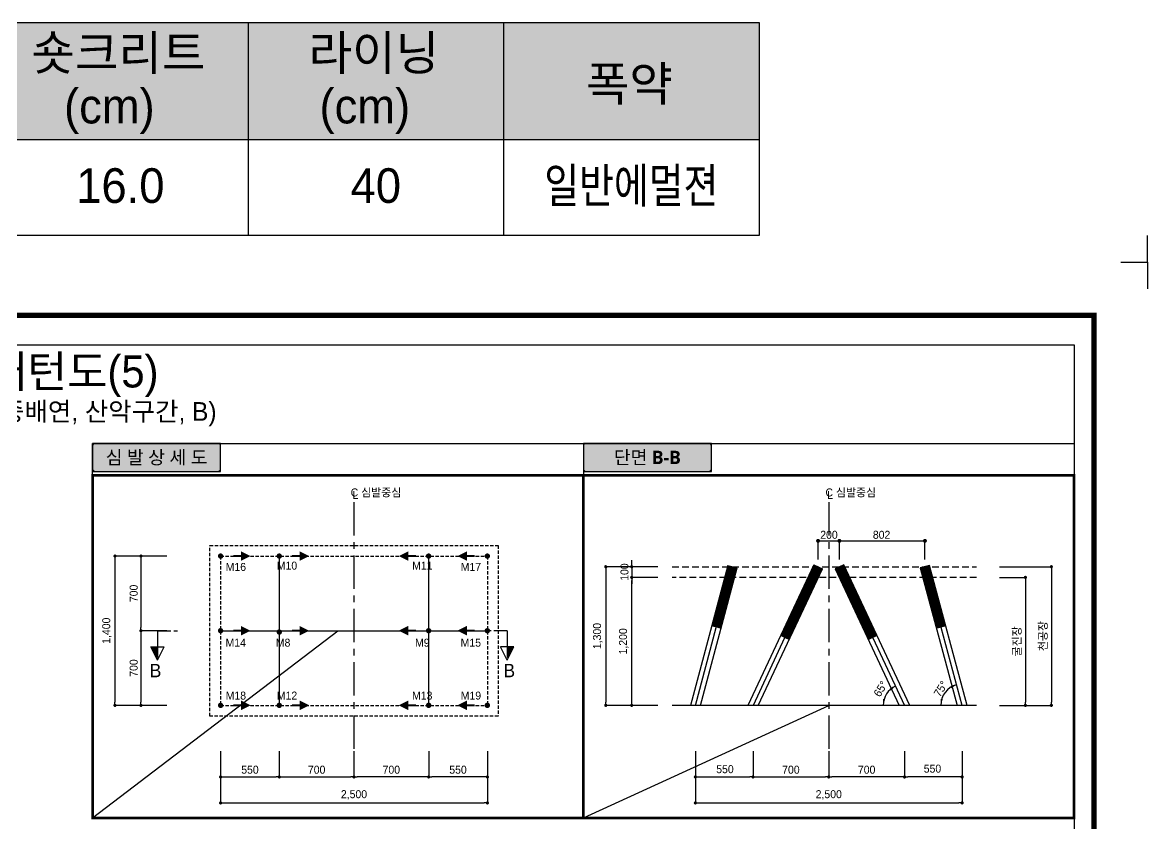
# Model space of a CAD drawing. Extents: x -689 to 317106, y 182884 to 219577.
# Drawn here: x 211917 to 233006, y 202056 to 217080 of the extents above; entities that cross this region are included whole.
import ezdxf
from ezdxf.enums import TextEntityAlignment as Align

# ---------------------------------------------------------------- set-up
doc = ezdxf.new("R2010")
doc.units = 0
doc.header["$LTSCALE"] = 500
doc.header["$MEASUREMENT"] = 0
for name, pattern in [('A-CENTR01', [2, 1.25, -0.25, 0.25, -0.25]), ('A-HIDDN01', [0.375, 0.25, -0.125]), ('HIDDEN', [0.375, 0.25, -0.125])]:
    doc.linetypes.add(name, pattern=pattern)
doc.layers.get('DEFPOINTS').update_dxf_attribs({"color": 55})
doc.layers.add('0-21', color=21, linetype='Continuous', plot=False)
doc.layers.add('0-250line', color=250, linetype='Continuous', lineweight=9, true_color=0x333333)
doc.layers.add('0-251', color=7, linetype='Continuous', true_color=0x6e6e6e)
for name, color, linetype in [('0-255', 52, 'Continuous'), ('A-DIM01', 1, 'Continuous'), ('A-TEXT02', 6, 'Continuous'), ('A-TEXT03', 7, 'Continuous'), ('CS-CNTL', 1, 'A-CENTR01'), ('CS-TABL-LIN2', 1, 'Continuous'), ('CS-TABL-TEX1', 3, 'Continuous'), ('CS-TABL-TEX3', 7, 'Continuous'), ('CS-TEXT', 7, 'Continuous'), ('CUT-BOD-LIN', 6, 'HIDDEN'), ('CUT-DIR-ARR', 7, 'Continuous'), ('CX-BORD-LIN1', 7, 'Continuous'), ('CX-ICON-HA-253', 253, 'Continuous'), ('CX-MISC', 7, 'Continuous'), ('CZ-DIML', 1, 'Continuous'), ('CZ-TABL-LIN1', 4, 'Continuous'), ('CZ-TEX0', 7, 'Continuous'), ('CZ-TEX1', 7, 'Continuous'), ('CZ-TEX2', 7, 'Continuous'), ('CZ-TEX3', 7, 'Continuous'), ('HOLE-EXEC', 3, 'Continuous'), ('TU-BLOCK-EXP', 1, 'Continuous'), ('뇌관연결1', 2, 'Continuous'), ('발파공(심발)', 4, 'Continuous'), ('치수선', 242, 'Continuous')]:
    doc.layers.add(name, color=color, linetype=linetype)
doc.styles.get("Standard").update_dxf_attribs({"font": ''})
doc.styles.add('STYLE1', font='')
doc.styles.add('TB_BTXT', font='')
doc.styles.add('TB_TEXT', font='')
doc.styles.add('굴림체', font='')
doc.styles.add('돋움체', font='')
doc.styles.add('맑은고딕(굵게)', font='malgunbd.ttf')
doc.styles.get('Standard').set_extended_font_data('Dotum')
doc.styles.get('STYLE1').set_extended_font_data('Dotum')
doc.styles.get('TB_BTXT').set_extended_font_data('Dotum')
doc.styles.get('TB_TEXT').set_extended_font_data('Dotum')
doc.styles.get('굴림체').set_extended_font_data('Dotum')
doc.styles.get('돋움체').set_extended_font_data('Dotum')
doc.linetypes.add('CFZ008', pattern='A,0.9,-0.2,[106,KHCLINE.shx,S=0.00606,R=180,X=0,Y=0],0.9', length=2)
doc.dimstyles.new('D_50', dxfattribs={"dimscale": 50, "dimtxt": 3, "dimasz": 1.2, "dimexe": 0, "dimexo": 0, "dimgap": 1.2, "dimtad": 1, "dimdec": 0, "dimrnd": 0.0005, "dimdsep": 46, "dimlunit": 6, "dimtxsty": '돋움체', "dimblk": 'DOT', "dimcen": 0.09, "dimclrd": 1, "dimclre": 1, "dimclrt": 1, "dimaunit": 1, "dimadec": 0, "dimazin": 0, "dimtfac": 1, "dimtdec": 0, "dimtix": 1, "dimtmove": 2, "dimatfit": 0, "dimfxl": 1, "dimtvp": 2, "dimtolj": 1, "dimtzin": 0, "dimlwd": -1, "dimlwe": -1, "dimarcsym": 0})

# ---------------------------------------------------------------- blocks, each defined once
blk = doc.blocks.new('_Dot')
at = {"color": 0, "linetype": 'ByBlock', "lineweight": -2}
blk.add_line((-0.5, 0), (-1, 0), dxfattribs=at)
at = {"color": 0, "linetype": 'ByBlock', "const_width": 0.5}
blk.add_lwpolyline([(-0.25, 0, 1), (0.25, 0, 1)], format="xyb", close=True, dxfattribs=at)
blk = doc.blocks.new('*D418')
at = {"layer": 'DEFPOINTS', "color": 0, "ltscale": 10, "transparency": 16777216}
for p in [(214137, 207072), (213651, 204272), (214137, 204272, 0)]:
    blk.add_point(p, dxfattribs=at)
at = {"layer": '치수선', "color": 1, "ltscale": 10, "transparency": 16777216}
for p, q in [((214137, 207072), (213651, 207072)), ((213651, 207012), (213651, 204332)), ((214137, 204272), (213651, 204272))]:
    blk.add_line(p, q, dxfattribs=at)
at = {"layer": '치수선', "color": 1, "ltscale": 10, "transparency": 16777216, "xscale": 60, "yscale": 60, "zscale": 60}
for p, rotation in [((213651, 207072), 90), ((213651, 204272), 270)]:
    blk.add_blockref('_Dot', p, dxfattribs=dict(at, rotation=rotation))
at = {"layer": '치수선', "color": 1, "ltscale": 10, "transparency": 16777216, "insert": (213501, 205672), "char_height": 150, "attachment_point": 5, "rotation": 90, "style": '돋움체'}
blk.add_mtext('\\A1;1,400', dxfattribs=at)
blk = doc.blocks.new('*D419')
at = {"layer": 'DEFPOINTS', "color": 0, "ltscale": 10, "transparency": 16777216}
for p in [(214624, 205672), (214137, 204272), (214624, 204272)]:
    blk.add_point(p, dxfattribs=at)
at = {"layer": '치수선', "color": 1, "ltscale": 10, "transparency": 16777216}
for p, q in [((214624, 205672), (214137, 205672)), ((214137, 205612), (214137, 204332)), ((214624, 204272), (214137, 204272))]:
    blk.add_line(p, q, dxfattribs=at)
at = {"layer": '치수선', "color": 1, "ltscale": 10, "transparency": 16777216, "xscale": 60, "yscale": 60, "zscale": 60}
for p, rotation in [((214137, 205672), 90), ((214137, 204272), 270)]:
    blk.add_blockref('_Dot', p, dxfattribs=dict(at, rotation=rotation))
at = {"layer": '치수선', "color": 1, "ltscale": 10, "transparency": 16777216, "insert": (214002, 204972), "char_height": 150, "attachment_point": 5, "rotation": 90, "style": '돋움체'}
blk.add_mtext('\\A1;700', dxfattribs=at)
blk = doc.blocks.new('*D420')
at = {"layer": 'DEFPOINTS', "color": 0, "ltscale": 10, "transparency": 16777216}
for p in [(214624, 207072), (214137, 205672), (214624, 205672)]:
    blk.add_point(p, dxfattribs=at)
at = {"layer": '치수선', "color": 1, "ltscale": 10, "transparency": 16777216}
for p, q in [((214624, 207072), (214137, 207072)), ((214137, 207012), (214137, 205732)), ((214624, 205672), (214137, 205672))]:
    blk.add_line(p, q, dxfattribs=at)
at = {"layer": '치수선', "color": 1, "ltscale": 10, "transparency": 16777216, "xscale": 60, "yscale": 60, "zscale": 60}
for p, rotation in [((214137, 207072), 90), ((214137, 205672), 270)]:
    blk.add_blockref('_Dot', p, dxfattribs=dict(at, rotation=rotation))
at = {"layer": '치수선', "color": 1, "ltscale": 10, "transparency": 16777216, "insert": (214002, 206372), "char_height": 150, "attachment_point": 5, "rotation": 90, "style": '돋움체'}
blk.add_mtext('\\A1;700', dxfattribs=at)
blk = doc.blocks.new('*D421')
at = {"layer": 'DEFPOINTS', "color": 0, "ltscale": 10, "transparency": 16777216}
for p in [(215631, 202929, 0), (220631, 202929, 0), (220631, 202442)]:
    blk.add_point(p, dxfattribs=at)
at = {"layer": '치수선', "color": 1, "ltscale": 10, "transparency": 16777216}
for p, q in [((215631, 202929), (215631, 202442)), ((220631, 202929), (220631, 202442)), ((215691, 202442), (220571, 202442))]:
    blk.add_line(p, q, dxfattribs=at)
at = {"layer": '치수선', "color": 1, "ltscale": 10, "transparency": 16777216, "xscale": 60, "yscale": 60, "zscale": 60, "rotation": 180}
blk.add_blockref('_Dot', (215631, 202442), dxfattribs=at)
at = {"layer": '치수선', "color": 1, "ltscale": 10, "transparency": 16777216, "xscale": 60, "yscale": 60, "zscale": 60}
blk.add_blockref('_Dot', (220631, 202442), dxfattribs=at)
at = {"layer": '치수선', "color": 1, "ltscale": 10, "transparency": 16777216, "insert": (218131, 202592), "char_height": 150, "attachment_point": 5, "style": '돋움체'}
blk.add_mtext('\\A1;2,500', dxfattribs=at)
blk = doc.blocks.new('*D422')
at = {"layer": 'DEFPOINTS', "color": 0, "ltscale": 10, "transparency": 16777216}
for p in [(215631, 203415, 0), (216731, 203415, 0), (216731, 202929)]:
    blk.add_point(p, dxfattribs=at)
at = {"layer": '치수선', "color": 1, "ltscale": 10, "transparency": 16777216}
for p, q in [((215631, 203415), (215631, 202929)), ((216731, 203415), (216731, 202929)), ((215691, 202929), (216671, 202929))]:
    blk.add_line(p, q, dxfattribs=at)
at = {"layer": '치수선', "color": 1, "ltscale": 10, "transparency": 16777216, "xscale": 60, "yscale": 60, "zscale": 60, "rotation": 180}
blk.add_blockref('_Dot', (215631, 202929), dxfattribs=at)
at = {"layer": '치수선', "color": 1, "ltscale": 10, "transparency": 16777216, "xscale": 60, "yscale": 60, "zscale": 60}
blk.add_blockref('_Dot', (216731, 202929), dxfattribs=at)
at = {"layer": '치수선', "color": 1, "ltscale": 10, "transparency": 16777216, "insert": (216181, 203064), "char_height": 150, "attachment_point": 5, "style": '돋움체'}
blk.add_mtext('\\A1;550', dxfattribs=at)
blk = doc.blocks.new('*D423')
at = {"layer": 'DEFPOINTS', "color": 0, "ltscale": 10, "transparency": 16777216}
for p in [(216731, 203415, 0), (218131, 203415, 0), (218131, 202929)]:
    blk.add_point(p, dxfattribs=at)
at = {"layer": '치수선', "color": 1, "ltscale": 10, "transparency": 16777216}
for p, q in [((216731, 203415), (216731, 202929)), ((218131, 203415), (218131, 202929)), ((216791, 202929), (218071, 202929))]:
    blk.add_line(p, q, dxfattribs=at)
at = {"layer": '치수선', "color": 1, "ltscale": 10, "transparency": 16777216, "xscale": 60, "yscale": 60, "zscale": 60, "rotation": 180}
blk.add_blockref('_Dot', (216731, 202929), dxfattribs=at)
at = {"layer": '치수선', "color": 1, "ltscale": 10, "transparency": 16777216, "xscale": 60, "yscale": 60, "zscale": 60}
blk.add_blockref('_Dot', (218131, 202929), dxfattribs=at)
at = {"layer": '치수선', "color": 1, "ltscale": 10, "transparency": 16777216, "insert": (217431, 203064), "char_height": 150, "attachment_point": 5, "style": '돋움체'}
blk.add_mtext('\\A1;700', dxfattribs=at)
blk = doc.blocks.new('*D424')
at = {"layer": 'DEFPOINTS', "color": 0, "ltscale": 10, "transparency": 16777216}
for p in [(219531, 203415, 0), (220631, 203415, 0), (219531, 202929)]:
    blk.add_point(p, dxfattribs=at)
at = {"layer": '치수선', "color": 1, "ltscale": 10, "transparency": 16777216}
for p, q in [((219531, 203415), (219531, 202929)), ((220631, 203415), (220631, 202929)), ((220571, 202929), (219591, 202929))]:
    blk.add_line(p, q, dxfattribs=at)
at = {"layer": '치수선', "color": 1, "ltscale": 10, "transparency": 16777216, "xscale": 60, "yscale": 60, "zscale": 60}
for p, rotation in [((219531, 202929), 180.0000000000242), ((220631, 202929), 2.422062550522242e-11)]:
    blk.add_blockref('_Dot', p, dxfattribs=dict(at, rotation=rotation))
at = {"layer": '치수선', "color": 1, "ltscale": 10, "transparency": 16777216, "insert": (220081, 203064), "char_height": 150, "attachment_point": 5, "style": '돋움체'}
blk.add_mtext('\\A1;550', dxfattribs=at)
blk = doc.blocks.new('*D425')
at = {"layer": 'DEFPOINTS', "color": 0, "ltscale": 10, "transparency": 16777216}
for p in [(218131, 203415, 0), (219531, 203415, 0), (218131, 202929)]:
    blk.add_point(p, dxfattribs=at)
at = {"layer": '치수선', "color": 1, "ltscale": 10, "transparency": 16777216}
for p, q in [((218131, 203415), (218131, 202929)), ((219531, 203415), (219531, 202929)), ((219471, 202929), (218191, 202929))]:
    blk.add_line(p, q, dxfattribs=at)
at = {"layer": '치수선', "color": 1, "ltscale": 10, "transparency": 16777216, "xscale": 60, "yscale": 60, "zscale": 60}
for p, rotation in [((218131, 202929), 180.0000000000191), ((219531, 202929), 1.910471780774969e-11)]:
    blk.add_blockref('_Dot', p, dxfattribs=dict(at, rotation=rotation))
at = {"layer": '치수선', "color": 1, "ltscale": 10, "transparency": 16777216, "insert": (218831, 203064), "char_height": 150, "attachment_point": 5, "style": '돋움체'}
blk.add_mtext('\\A1;700', dxfattribs=at)
blk = doc.blocks.new('ssb')
at = {"color": 4, "const_width": 50, "flags": 128}
blk.add_lwpolyline([(0, -25, 1), (0, 25, 1)], format="xyb", close=True, dxfattribs=at)
blk = doc.blocks.new('A$C0F813D77')
at = {"layer": 'A-DIM01'}
for p, q in [((6, 9.98), (6, 4.98)), ((11, 7.48), (6, 9.98)), ((0, 7.48), (10, 7.48)), ((0, 7.48), (0, 2.48)), ((11, 7.48), (6, 4.98)), ((0, 1.43), (0, 0))]:
    blk.add_line(p, q, dxfattribs=at)
blk.add_solid([(6, 7.48), (6, 9.98), (11, 7.48)], dxfattribs=at)
blk = doc.blocks.new('*D426')
at = {"layer": 'DEFPOINTS', "color": 0, "ltscale": 10, "transparency": 16777216}
for p in [(224531, 202929), (229531, 202929), (229531, 202442)]:
    blk.add_point(p, dxfattribs=at)
at = {"layer": '치수선', "color": 1, "ltscale": 10, "transparency": 16777216}
for p, q in [((224531, 202929), (224531, 202442)), ((229531, 202929), (229531, 202442)), ((224591, 202442), (229471, 202442))]:
    blk.add_line(p, q, dxfattribs=at)
at = {"layer": '치수선', "color": 1, "ltscale": 10, "transparency": 16777216, "xscale": 60, "yscale": 60, "zscale": 60, "rotation": 180}
blk.add_blockref('_Dot', (224531, 202442), dxfattribs=at)
at = {"layer": '치수선', "color": 1, "ltscale": 10, "transparency": 16777216, "xscale": 60, "yscale": 60, "zscale": 60}
blk.add_blockref('_Dot', (229531, 202442), dxfattribs=at)
at = {"layer": '치수선', "color": 1, "ltscale": 10, "transparency": 16777216, "insert": (227031, 202592), "char_height": 150, "attachment_point": 5, "style": '돋움체'}
blk.add_mtext('\\A1;2,500', dxfattribs=at)
blk = doc.blocks.new('*D427')
at = {"layer": 'DEFPOINTS', "color": 0, "ltscale": 10, "transparency": 16777216}
for p in [(227031, 203415), (228451, 203415), (227031, 202929)]:
    blk.add_point(p, dxfattribs=at)
at = {"layer": '치수선', "color": 1, "ltscale": 10, "transparency": 16777216}
for p, q in [((227031, 203415), (227031, 202929)), ((228451, 203415), (228451, 202929)), ((228391, 202929), (227091, 202929))]:
    blk.add_line(p, q, dxfattribs=at)
at = {"layer": '치수선', "color": 1, "ltscale": 10, "transparency": 16777216, "xscale": 60, "yscale": 60, "zscale": 60}
for p, rotation in [((227031, 202929), 180.0000000000188), ((228451, 202929), 1.878497357665765e-11)]:
    blk.add_blockref('_Dot', p, dxfattribs=dict(at, rotation=rotation))
at = {"layer": '치수선', "color": 1, "ltscale": 10, "transparency": 16777216, "insert": (227741, 203064), "char_height": 150, "attachment_point": 5, "style": '돋움체'}
blk.add_mtext('\\A1;700', dxfattribs=at)
blk = doc.blocks.new('*D428')
at = {"layer": 'DEFPOINTS', "color": 0, "ltscale": 10, "transparency": 16777216}
for p in [(228451, 203415), (229531, 203415), (228451, 202929)]:
    blk.add_point(p, dxfattribs=at)
at = {"layer": '치수선', "color": 1, "ltscale": 10, "transparency": 16777216}
for p, q in [((228451, 203415), (228451, 202929)), ((229531, 203415), (229531, 202929)), ((229471, 202929), (228511, 202929))]:
    blk.add_line(p, q, dxfattribs=at)
at = {"layer": '치수선', "color": 1, "ltscale": 10, "transparency": 16777216, "xscale": 60, "yscale": 60, "zscale": 60}
for p, rotation in [((228451, 202929), 180.0000000000123), ((229531, 202929), 1.239008895481675e-11)]:
    blk.add_blockref('_Dot', p, dxfattribs=dict(at, rotation=rotation))
at = {"layer": '치수선', "color": 1, "ltscale": 10, "transparency": 16777216, "insert": (228975, 203084), "char_height": 150, "attachment_point": 5, "style": '돋움체'}
blk.add_mtext('\\A1;550', dxfattribs=at)
blk = doc.blocks.new('*D429')
at = {"layer": 'DEFPOINTS', "color": 0, "ltscale": 10, "transparency": 16777216}
for p in [(223337, 206872, 0), (222851, 204272), (223337, 204272, 0)]:
    blk.add_point(p, dxfattribs=at)
at = {"layer": '치수선', "color": 1, "ltscale": 10, "transparency": 16777216}
for p, q in [((223337, 206872), (222851, 206872)), ((222851, 206812), (222851, 204332)), ((223337, 204272), (222851, 204272))]:
    blk.add_line(p, q, dxfattribs=at)
at = {"layer": '치수선', "color": 1, "ltscale": 10, "transparency": 16777216, "xscale": 60, "yscale": 60, "zscale": 60}
for p, rotation in [((222851, 206872), 90), ((222851, 204272), 270)]:
    blk.add_blockref('_Dot', p, dxfattribs=dict(at, rotation=rotation))
at = {"layer": '치수선', "color": 1, "ltscale": 10, "transparency": 16777216, "insert": (222701, 205572), "char_height": 150, "attachment_point": 5, "rotation": 90, "style": '돋움체'}
blk.add_mtext('\\A1;1,300', dxfattribs=at)
blk = doc.blocks.new('*D430')
at = {"layer": 'DEFPOINTS', "color": 0, "ltscale": 10, "transparency": 16777216}
for p in [(223337, 206672), (223824, 206872), (223824, 206672, 0)]:
    blk.add_point(p, dxfattribs=at)
at = {"layer": '치수선', "color": 1, "ltscale": 10, "transparency": 16777216}
for p, q in [((223337, 206932), (223337, 206992)), ((223824, 206872), (223337, 206872)), ((223337, 206872), (223337, 206672)), ((223824, 206672), (223337, 206672)), ((223337, 206612), (223337, 206552))]:
    blk.add_line(p, q, dxfattribs=at)
at = {"layer": '치수선', "color": 1, "ltscale": 10, "transparency": 16777216, "xscale": 60, "yscale": 60, "zscale": 60}
for p, rotation in [((223337, 206872), 270), ((223337, 206672), 90)]:
    blk.add_blockref('_Dot', p, dxfattribs=dict(at, rotation=rotation))
at = {"layer": '치수선', "color": 1, "ltscale": 10, "transparency": 16777216, "insert": (223202, 206772), "char_height": 150, "attachment_point": 5, "rotation": 90, "style": '돋움체'}
blk.add_mtext('\\A1;100', dxfattribs=at)
blk = doc.blocks.new('*D431')
at = {"layer": 'DEFPOINTS', "color": 0, "ltscale": 10, "transparency": 16777216}
for p in [(223337, 206672), (223824, 206672, 0), (223824, 204272)]:
    blk.add_point(p, dxfattribs=at)
at = {"layer": '치수선', "color": 1, "ltscale": 10, "transparency": 16777216}
for p, q in [((223824, 206672), (223337, 206672)), ((223337, 204332), (223337, 206612)), ((223824, 204272), (223337, 204272))]:
    blk.add_line(p, q, dxfattribs=at)
at = {"layer": '치수선', "color": 1, "ltscale": 10, "transparency": 16777216, "xscale": 60, "yscale": 60, "zscale": 60}
for p, rotation in [((223337, 206672), 90), ((223337, 204272), 270)]:
    blk.add_blockref('_Dot', p, dxfattribs=dict(at, rotation=rotation))
at = {"layer": '치수선', "color": 1, "ltscale": 10, "transparency": 16777216, "insert": (223188, 205472), "char_height": 150, "attachment_point": 5, "rotation": 90, "style": '돋움체'}
blk.add_mtext('\\A1;1,200', dxfattribs=at)
blk = doc.blocks.new('*D432')
at = {"layer": 'DEFPOINTS', "color": 0, "ltscale": 10, "transparency": 16777216}
for p in [(225611, 203415), (227031, 203415), (227031, 202929)]:
    blk.add_point(p, dxfattribs=at)
at = {"layer": '치수선', "color": 1, "ltscale": 10, "transparency": 16777216}
for p, q in [((225611, 203415), (225611, 202929)), ((227031, 203415), (227031, 202929)), ((225671, 202929), (226971, 202929))]:
    blk.add_line(p, q, dxfattribs=at)
at = {"layer": '치수선', "color": 1, "ltscale": 10, "transparency": 16777216, "xscale": 60, "yscale": 60, "zscale": 60, "rotation": 180}
blk.add_blockref('_Dot', (225611, 202929), dxfattribs=at)
at = {"layer": '치수선', "color": 1, "ltscale": 10, "transparency": 16777216, "xscale": 60, "yscale": 60, "zscale": 60}
blk.add_blockref('_Dot', (227031, 202929), dxfattribs=at)
at = {"layer": '치수선', "color": 1, "ltscale": 10, "transparency": 16777216, "insert": (226321, 203064), "char_height": 150, "attachment_point": 5, "style": '돋움체'}
blk.add_mtext('\\A1;700', dxfattribs=at)
blk = doc.blocks.new('*D433')
at = {"layer": 'DEFPOINTS', "color": 0, "ltscale": 10, "transparency": 16777216}
for p in [(224531, 203415), (225611, 203415), (225611, 202929)]:
    blk.add_point(p, dxfattribs=at)
at = {"layer": '치수선', "color": 1, "ltscale": 10, "transparency": 16777216}
for p, q in [((224531, 203415), (224531, 202929)), ((225611, 203415), (225611, 202929)), ((224591, 202929), (225551, 202929))]:
    blk.add_line(p, q, dxfattribs=at)
at = {"layer": '치수선', "color": 1, "ltscale": 10, "transparency": 16777216, "xscale": 60, "yscale": 60, "zscale": 60, "rotation": 180}
blk.add_blockref('_Dot', (224531, 202929), dxfattribs=at)
at = {"layer": '치수선', "color": 1, "ltscale": 10, "transparency": 16777216, "xscale": 60, "yscale": 60, "zscale": 60}
blk.add_blockref('_Dot', (225611, 202929), dxfattribs=at)
at = {"layer": '치수선', "color": 1, "ltscale": 10, "transparency": 16777216, "insert": (225085, 203074), "char_height": 150, "attachment_point": 5, "style": '돋움체'}
blk.add_mtext('\\A1;550', dxfattribs=at)
blk = doc.blocks.new('*D434')
at = {"layer": 'DEFPOINTS', "color": 0, "ltscale": 10, "transparency": 16777216}
for p in [(230231, 206872, 0), (230231, 204272, 0), (231203, 204272)]:
    blk.add_point(p, dxfattribs=at)
at = {"layer": '치수선', "color": 1, "ltscale": 10, "transparency": 16777216}
for p, q in [((230231, 206872), (231203, 206872)), ((231203, 206812), (231203, 204332)), ((230231, 204272), (231203, 204272))]:
    blk.add_line(p, q, dxfattribs=at)
at = {"layer": '치수선', "color": 1, "ltscale": 10, "transparency": 16777216, "xscale": 60, "yscale": 60, "zscale": 60}
for p, rotation in [((231203, 206872), 90), ((231203, 204272), 270)]:
    blk.add_blockref('_Dot', p, dxfattribs=dict(at, rotation=rotation))
at = {"layer": '치수선', "color": 1, "ltscale": 10, "transparency": 16777216, "insert": (231054, 205572), "char_height": 150, "attachment_point": 5, "rotation": 90, "style": '돋움체'}
blk.add_mtext('\\A1;천공장', dxfattribs=at)
blk = doc.blocks.new('*D435')
at = {"layer": 'DEFPOINTS', "color": 0, "ltscale": 10, "transparency": 16777216}
for p in [(230231, 206672, 0), (230231, 204272, 0), (230717, 204272)]:
    blk.add_point(p, dxfattribs=at)
at = {"layer": '치수선', "color": 1, "ltscale": 10, "transparency": 16777216}
for p, q in [((230231, 206672), (230717, 206672)), ((230717, 206612), (230717, 204332)), ((230231, 204272), (230717, 204272))]:
    blk.add_line(p, q, dxfattribs=at)
at = {"layer": '치수선', "color": 1, "ltscale": 10, "transparency": 16777216, "xscale": 60, "yscale": 60, "zscale": 60}
for p, rotation in [((230717, 206672), 90), ((230717, 204272), 270)]:
    blk.add_blockref('_Dot', p, dxfattribs=dict(at, rotation=rotation))
at = {"layer": '치수선', "color": 1, "ltscale": 10, "transparency": 16777216, "insert": (230566, 205472), "char_height": 150, "attachment_point": 5, "rotation": 90, "style": '돋움체'}
blk.add_mtext('\\A1;굴진장', dxfattribs=at)
blk = doc.blocks.new('CXBLKA1')
at = {"layer": 'CX-BORD-LIN1', "color": 7, "const_width": 2}
blk.add_lwpolyline([(821, 20), (25, 20), (25, 574), (821, 574)], close=True, dxfattribs=at)
at = {"layer": 'CX-MISC', "color": 7}
blk.add_lwpolyline([(831, 594), (841, 594), (841, 594), (841, 594), (841, 594), (841, 594), (841, 584)], dxfattribs=at)
at = {"layer": 'CZ-TEX0', "color": 7, "style": 'TB_BTXT'}
blk.add_attdef('UD_TITLE', text='', height=10, dxfattribs=at).set_placement((423, 553), align=Align.MIDDLE_CENTER)
at = {"layer": 'CZ-TEX1', "color": 7, "style": 'TB_BTXT'}
blk.add_attdef('PI_CNAME', text='', height=5, dxfattribs=at).set_placement((40, 552), align=Align.BOTTOM_LEFT)
blk.add_attdef('UD_SUBTITLE', text='', height=7, dxfattribs=at).set_placement((423, 538), align=Align.MIDDLE_CENTER)
at = {"layer": 'CZ-TEX2', "color": 7}
for tag, height, style, p in [('UD_CDNAME', 4, 'TB_BTXT', (42, 544)), ('DA_STDNAME', 3, 'TB_TEXT', (783.49, 13.5))]:
    blk.add_attdef(tag, text='', height=height, dxfattribs=dict(at, style=style)).set_placement(p, align=Align.BOTTOM_LEFT)
at = {"layer": 'CZ-TEX2', "color": 7, "style": 'TB_TEXT'}
for tag, height, p in [('PI_TITLE', 4.5, (243, 50)), ('DC_RNUM4', 3, (320, 52)), ('DC_RDATE4', 3.5, (353, 52.5)), ('DC_RAPP4', 3.5, (501.56, 52.5)), ('DC_RCHK4', 3.5, (542.36, 52.5)), ('DC_RDGN4', 3.5, (582.36, 52.5)), ('UD_CDIST', 4.5, (676, 50)), ('FI_NAME', 4.5, (780, 51)), ('DC_RNUM3', 3, (320, 45)), ('DC_RDATE3', 3.5, (353, 45.4)), ('DC_RAPP3', 3.5, (501.56, 45.4)), ('DC_RCHK3', 3.5, (542.36, 45.4)), ('DC_RDGN3', 3.5, (582.36, 45.4)), ('DI_TITLE', 4.5, (780, 44)), ('PI_CDNAME', 4.5, (243, 38)), ('DC_RNUM2', 3, (320, 38)), ('DC_RDATE2', 3.5, (353, 38.5)), ('DC_RAPP2', 3.5, (501.56, 38.5)), ('DC_RCHK2', 3.5, (542.36, 38.5)), ('DC_RDGN2', 3.5, (582.36, 38.5)), ('DA_HSCALE', 4.5, (658.5, 38)), ('DA_VSCALE', 4.5, (693, 38)), ('DI_SUBTITLE', 3.5, (780, 37)), ('DC_RNUM1', 3, (320, 31)), ('DC_RDATE1', 3.5, (353, 31.5)), ('DC_RAPP1', 3.5, (501.56, 31.5)), ('DC_RCHK1', 3.5, (542.36, 31.5)), ('DC_RDGN1', 3.5, (582.36, 31.5)), ('PA_CCLASS', 4.5, (204, 26.5)), ('PI_STAGE', 4.5, (283, 26.5)), ('DI_DRWNO', 4.5, (676, 26.5)), ('DA_PAGENO', 4.5, (780, 26.5))]:
    blk.add_attdef(tag, text='', height=height, dxfattribs=at).set_placement(p, align=Align.MIDDLE_CENTER)
for tag, p in [('DC_RDES4', (377, 52.5)), ('DC_RDES3', (377, 45.4)), ('DC_RDES2', (377, 38.5)), ('DC_RDES1', (377.03, 31.5))]:
    blk.add_attdef(tag, text='', height=3.5, dxfattribs=at).set_placement(p, align=Align.MIDDLE_LEFT)
at = {"layer": 'CZ-TEX3', "color": 7, "style": 'TB_TEXT', "flags": 1}
for tag, p in [('PI_ID', (24, 16)), ('PI_CCODE', (31, 16)), ('PA_DSDATE', (47, 16)), ('PA_DEDATE', (64, 16)), ('PA_CSDATE', (81, 16)), ('PA_CEDATE', (98, 16)), ('PA_CFDATE', (114, 16)), ('EI_ENAME', (132, 16)), ('EI_DEPT', (146, 16)), ('EI_PERSON', (158, 16)), ('EI_EMAIL', (174, 16)), ('CI_CATEG', (189, 16)), ('CI_ROLE', (204, 16)), ('CI_ONAME', (216, 16)), ('CI_ADDR', (232, 16)), ('CI_TEL', (246, 16)), ('CI_FAX', (257, 16)), ('CI_HPADDR', (270, 16)), ('CI_CODE', (287, 16)), ('CI_DEPT', (300, 16)), ('CI_PERSON', (312, 16)), ('CI_EMAIL', (329, 16)), ('CI_PROLE', (342, 16)), ('DI_MANCODE', (357, 16)), ('DI_CATEG', (377, 16)), ('DI_LDATE', (392, 16)), ('DI_PCLASS', (407, 16)), ('DI_MMCLASS', (424, 16)), ('DI_MSCLASS', (443, 16)), ('DI_ECLASS', (462, 16)), ('DI_FNAME', (478, 16)), ('DC_ONAME', (493, 16)), ('DC_NNAME', (510, 16)), ('FI_CODE', (529, 16)), ('FI_CLASS', (545, 16)), ('FI_ICODE1', (563, 16)), ('FI_ICODE2', (581, 16)), ('------------', (597, 16))]:
    blk.add_attdef(tag, p, '', height=2, dxfattribs=at)

msp = doc.modelspace()

# ---------------------------------------------------------------- hatches: boundary and pattern name
at = {"layer": '0-250line'}
h = msp.add_hatch(color=256, dxfattribs=at)
edge = h.paths.add_edge_path()
edge.add_line((215630.64711, 208922.76852), (215630.64711, 209135.3556))
edge.add_arc((215581.69572, 209135.35559), 48.95139, 0.000000429, 90.000000429)
edge.add_line((215581.69572, 209184.30698), (213279.5985, 209184.30698))
edge.add_arc((213279.5985, 209135.3556), 48.95139, 89.999999937, 179.999999937)
edge.add_line((213230.64711, 209135.3556), (213230.64711, 208710.18145))
edge.add_arc((213279.5985, 208710.18145), 48.95139, 179.999999879, 269.999999879)
edge.add_line((213279.5985, 208661.23006), (215581.69572, 208661.23006))
edge.add_arc((215581.69572, 208710.18145), 48.95139, 269.999999755, 359.999999755)
edge.add_line((215630.64711, 208710.18145), (215630.64711, 208922.76852))
h = msp.add_hatch(color=256, dxfattribs=at)
edge = h.paths.add_edge_path()
edge.add_line((224830.64711, 208922.76852), (224830.64711, 209135.3556))
edge.add_arc((224781.69572, 209135.35559), 48.95139, 0.000000429, 90.000000429)
edge.add_line((224781.69572, 209184.30698), (222479.5985, 209184.30698))
edge.add_arc((222479.5985, 209135.3556), 48.95139, 89.999999937, 179.999999937)
edge.add_line((222430.64711, 209135.3556), (222430.64711, 208710.18145))
edge.add_arc((222479.5985, 208710.18145), 48.95139, 179.999999879, 269.999999879)
edge.add_line((222479.5985, 208661.23006), (224781.69572, 208661.23006))
edge.add_arc((224781.69572, 208710.18145), 48.95139, 269.999999755, 359.999999755)
edge.add_line((224830.64711, 208710.18145), (224830.64711, 208922.76852))
at = {"layer": '치수선'}
h = msp.add_hatch(color=256, dxfattribs=at)
h.dxf.hatch_style = 1
edge = h.paths.add_edge_path()
edge.add_arc((226830.64711, 207357.4193), 37.5, 0, 360)
h = msp.add_hatch(color=256, dxfattribs=at)
h.dxf.hatch_style = 1
edge = h.paths.add_edge_path()
edge.add_arc((227230.64711, 207357.4193), 37.5, 0, 360)
h = msp.add_hatch(color=256, dxfattribs=at)
h.dxf.hatch_style = 1
edge = h.paths.add_edge_path()
edge.add_arc((228833.97921, 207357.4193), 37.5, 0, 360)

# ---------------------------------------------------------------- linework, layer by layer
msp.add_lwpolyline([(232504.29466, 212584.30698), (233005.64711, 212584.30698), (233005.64711, 213086.07837)])
at = {"layer": '0-21'}
for points in [[(215630.64711, 209184.30698), (213230.64711, 209184.30698), (213230.64711, 208661.23006), (215630.64711, 208661.23006), (215630.64711, 209184.30698)], [(224830.64711, 209184.30698), (222430.64711, 209184.30698), (222430.64711, 208661.23006), (224830.64711, 208661.23006), (224830.64711, 209184.30698)]]:
    msp.add_lwpolyline(points, close=True, dxfattribs=at)
at = {"layer": '0-250line', "lineweight": 0}
for points in [[(215630.64711, 208922.76852), (215630.64711, 209135.3556, 0.4142135624), (215581.69572, 209184.30698), (213279.5985, 209184.30698, 0.4142135624), (213230.64711, 209135.3556), (213230.64711, 208710.18145, 0.4142135624), (213279.5985, 208661.23006), (215581.69572, 208661.23006, 0.4142135624), (215630.64711, 208710.18145)], [(224830.64711, 208922.76852), (224830.64711, 209135.3556, 0.4142135624), (224781.69572, 209184.30698), (222479.5985, 209184.30698, 0.4142135624), (222430.64711, 209135.3556), (222430.64711, 208710.18145, 0.4142135624), (222479.5985, 208661.23006), (224781.69572, 208661.23006, 0.4142135624), (224830.64711, 208710.18145)]]:
    msp.add_lwpolyline(points, format="xyb", close=True, dxfattribs=at)
at = {"layer": '0-251', "const_width": 50}
for points in [[(213230.64711, 208584.30698), (222430.64711, 208584.30698), (222430.64711, 202159.87073), (213230.64711, 202159.87073)], [(222430.64711, 208584.30698), (231630.64711, 208584.30698), (231630.64711, 202159.87073), (222430.64711, 202159.87073)]]:
    msp.add_lwpolyline(points, close=True, dxfattribs=at)
at = {"layer": 'CS-CNTL'}
for p, q in [((218130.64711, 208084.14719, 0), (218130.64711, 203415.32267)), ((227030.64711, 208084.14719), (227030.64711, 203415.32267))]:
    msp.add_line(p, q, dxfattribs=at)
at = {"layer": 'CS-TABL-LIN2'}
for p, q in [((216145.77783, 217079.83562), (216145.77783, 213084.30698)), ((220934.61702, 217079.83562), (220934.61702, 213084.30698))]:
    msp.add_line(p, q, dxfattribs=at)
at = {"layer": 'CUT-BOD-LIN', "ltscale": 0.5}
for p, q in [((215430.64711, 204072.08886), (215430.64711, 207272.08886)), ((215430.64711, 207272.08886), (220830.64711, 207272.08886)), ((220830.64711, 207272.08886), (220830.64711, 204072.08886)), ((220830.64711, 204072.08886), (215430.64711, 204072.08886))]:
    msp.add_line(p, q, dxfattribs=at)
at = {"layer": 'CUT-DIR-ARR', "linetype": 'Continuous', "const_width": 40}
for points in [[(215866.30323, 207072.08886), (216106.7376, 207072.08886)], [(216966.30323, 207072.08886), (217206.7376, 207072.08886)], [(219294.99098, 207072.08886), (219054.55661, 207072.08886)], [(220394.99098, 207072.08886), (220154.55661, 207072.08886)], [(215866.30323, 205672.08886), (216106.7376, 205672.08886)], [(216966.30323, 205672.08886), (217206.7376, 205672.08886)], [(219294.99098, 205672.08886), (219054.55661, 205672.08886)], [(220394.99098, 205672.08886), (220154.55661, 205672.08886)], [(215866.30323, 204272.08886), (216106.7376, 204272.08886)], [(216966.30323, 204272.08886), (217206.7376, 204272.08886)], [(219294.99098, 204272.08886), (219054.55661, 204272.08886)], [(220394.99098, 204272.08886), (220154.55661, 204272.08886)]]:
    msp.add_lwpolyline(points, dxfattribs=at)
at = {"layer": 'CUT-DIR-ARR', "const_width": 40}
for points in [[(215866.30323, 207072.08886), (216106.7376, 207072.08886)], [(216966.30323, 207072.08886), (217206.7376, 207072.08886)], [(219294.99098, 207072.08886), (219054.55661, 207072.08886)], [(220394.99098, 207072.08886), (220154.55661, 207072.08886)], [(215866.30323, 205672.08886), (216106.7376, 205672.08886)], [(216966.30323, 205672.08886), (217206.7376, 205672.08886)], [(219294.99098, 205672.08886), (219054.55661, 205672.08886)], [(220394.99098, 205672.08886), (220154.55661, 205672.08886)], [(215866.30323, 204272.08886), (216106.7376, 204272.08886)], [(216966.30323, 204272.08886), (217206.7376, 204272.08886)], [(219294.99098, 204272.08886), (219054.55661, 204272.08886)], [(220394.99098, 204272.08886), (220154.55661, 204272.08886)]]:
    msp.add_lwpolyline(points, dxfattribs=at)
at = {"layer": 'CUT-DIR-ARR', "linetype": 'Continuous'}
for points in [[(216191.9186, 207072.08886, 0, 180, 0), (216011.9186, 207072.08886, 180, 180, 0)], [(217291.9186, 207072.08886, 0, 180, 0), (217111.9186, 207072.08886, 180, 180, 0)], [(218969.37561, 207072.08886, 0, 180, 0), (219149.37561, 207072.08886, 180, 180, 0)], [(220069.37561, 207072.08886, 0, 180, 0), (220249.37561, 207072.08886, 180, 180, 0)], [(216191.9186, 205672.08886, 0, 180, 0), (216011.9186, 205672.08886, 180, 180, 0)], [(217291.9186, 205672.08886, 0, 180, 0), (217111.9186, 205672.08886, 180, 180, 0)], [(218969.37561, 205672.08886, 0, 180, 0), (219149.37561, 205672.08886, 180, 180, 0)], [(220069.37561, 205672.08886, 0, 180, 0), (220249.37561, 205672.08886, 180, 180, 0)], [(216191.9186, 204272.08886, 0, 180, 0), (216011.9186, 204272.08886, 180, 180, 0)], [(217291.9186, 204272.08886, 0, 180, 0), (217111.9186, 204272.08886, 180, 180, 0)], [(218969.37561, 204272.08886, 0, 180, 0), (219149.37561, 204272.08886, 180, 180, 0)], [(220069.37561, 204272.08886, 0, 180, 0), (220249.37561, 204272.08886, 180, 180, 0)]]:
    msp.add_lwpolyline(points, format="xyseb", dxfattribs=at)
at = {"layer": 'CUT-DIR-ARR'}
for points in [[(216191.9186, 207072.08886, 0, 180, 0), (216011.9186, 207072.08886, 180, 180, 0)], [(217291.9186, 207072.08886, 0, 180, 0), (217111.9186, 207072.08886, 180, 180, 0)], [(218969.37561, 207072.08886, 0, 180, 0), (219149.37561, 207072.08886, 180, 180, 0)], [(220069.37561, 207072.08886, 0, 180, 0), (220249.37561, 207072.08886, 180, 180, 0)], [(216191.9186, 205672.08886, 0, 180, 0), (216011.9186, 205672.08886, 180, 180, 0)], [(217291.9186, 205672.08886, 0, 180, 0), (217111.9186, 205672.08886, 180, 180, 0)], [(218969.37561, 205672.08886, 0, 180, 0), (219149.37561, 205672.08886, 180, 180, 0)], [(220069.37561, 205672.08886, 0, 180, 0), (220249.37561, 205672.08886, 180, 180, 0)], [(216191.9186, 204272.08886, 0, 180, 0), (216011.9186, 204272.08886, 180, 180, 0)], [(217291.9186, 204272.08886, 0, 180, 0), (217111.9186, 204272.08886, 180, 180, 0)], [(218969.37561, 204272.08886, 0, 180, 0), (219149.37561, 204272.08886, 180, 180, 0)], [(220069.37561, 204272.08886, 0, 180, 0), (220249.37561, 204272.08886, 180, 180, 0)]]:
    msp.add_lwpolyline(points, format="xyseb", dxfattribs=at)
at = {"layer": 'CX-ICON-HA-253'}
msp.add_solid([(192201.58188, 217079.83562), (225723.45621, 217079.83562), (192201.58188, 214882.81653), (225723.45621, 214882.81653)], dxfattribs=at)
at = {"layer": 'CZ-DIML'}
for centre, start in [((228450.64711, 204272.08886), 115.137414503), ((229530.64711, 204272.08886), 104.999999997)]:
    msp.add_arc(centre, 400, start, 180, dxfattribs=at)
at = {"layer": 'CZ-DIML', "color": 1}
for points in [[(228170.34786, 204583.06257), (228192.90141, 204550.02716), (228280.73084, 204634.2055)], [(229309.05984, 204629.10071), (229324.96311, 204592.39804), (229427.11949, 204658.45919)], [(228088.59322, 204387.67472), (228049.05477, 204393.73368), (228050.64711, 204272.08886)], [(229168.59322, 204387.67472), (229129.05477, 204393.73368), (229130.64711, 204272.08886)]]:
    msp.add_solid(points, dxfattribs=at)
at = {"layer": 'CZ-TABL-LIN1'}
msp.add_line((192201.58188, 214882.81653), (225723.45621, 214882.81653), dxfattribs=at)
msp.add_lwpolyline([(225723.45621, 213084.30698), (192201.58188, 213084.30698), (192201.58188, 217079.83562), (225723.45621, 217079.83562), (225723.45621, 213084.30698)], dxfattribs=at)
at = {"layer": 'DEFPOINTS'}
for p, q in [((222430.64711, 209184.30698), (222430.64711, 202159.87073)), ((213230.64711, 208584.30698), (231630.64711, 208584.30698)), ((216730.64711, 207072.08886), (216730.64711, 204272.08886)), ((219530.64711, 207072.08886), (219530.64711, 204272.08886)), ((213230.64711, 202159.87073), (217830.64711, 205672.08886)), ((215630.64711, 205672.08886), (220630.64711, 205672.08886)), ((222430.64711, 202159.87073), (227030.64711, 204272.08886))]:
    msp.add_line(p, q, dxfattribs=at)
for points in [[(193580.64711, 211034.30698), (231630.64711, 211034.30698), (231630.64711, 186134.30698), (193580.64711, 186134.30698)], [(213230.64711, 209184.30698), (231630.64711, 209184.30698), (231630.64711, 202159.87073), (213230.64711, 202159.87073)]]:
    msp.add_lwpolyline(points, close=True, dxfattribs=at)
at = {"layer": 'HOLE-EXEC', "linetype": 'CFZ008', "ltscale": 0.5}
for p, q in [((225140.38168, 206895.38257), (224437.47225, 204272.08886)), ((225140.38168, 206895.38257), (225314.24833, 206848.79514)), ((226749.17086, 206910.32002), (225511.23163, 204272.08886)), ((226749.17086, 206910.32002), (226912.12335, 206833.85769)), ((227312.12335, 206910.32002), (227149.17086, 206833.85769)), ((228550.06259, 204272.08886), (227312.12335, 206910.32002)), ((228920.91253, 206895.38257), (228747.04588, 206848.79514)), ((229623.82196, 204272.08886), (228920.91253, 206895.38257)), ((224623.82196, 204272.08886), (225314.24833, 206848.79514)), ((225710.06259, 204272.08886), (226912.12335, 206833.85769)), ((227149.17086, 206833.85769), (228351.23163, 204272.08886)), ((228747.04588, 206848.79514), (229437.47225, 204272.08886)), ((229797.30289, 204272.08886), (224093.5582, 204272.08886))]:
    msp.add_line(p, q, dxfattribs=at)
at = {"layer": 'TU-BLOCK-EXP', "color": 251}
for p, q in [((224530.64711, 204272.08886), (224921.90853, 205732.29638)), ((229530.64711, 204272.08886), (229139.38568, 205732.29638)), ((226203.65607, 205535.87845), (225610.64711, 204272.08886)), ((227857.63814, 205535.87845), (228450.64711, 204272.08886))]:
    msp.add_line(p, q, dxfattribs=at)
at = {"layer": 'TU-BLOCK-EXP', "color": 251, "const_width": 180}
for points in [[(224921.90853, 205732.29638), (225227.31501, 206872.08886)], [(226830.64711, 206872.08886), (226203.65607, 205535.87845)], [(227230.64711, 206872.08886), (227857.63814, 205535.87845)], [(229139.38568, 205732.29638), (228833.97921, 206872.08886)]]:
    msp.add_lwpolyline(points, dxfattribs=at)
at = {"layer": '뇌관연결1', "linetype": 'A-HIDDN01', "ltscale": 0.5}
for p, q in [((215630.64711, 207072.08886), (215630.64711, 204272.08886)), ((215630.64711, 207072.08886), (220630.64711, 207072.08886)), ((220630.64711, 207072.08886), (220630.64711, 204272.08886)), ((215630.64711, 204272.08886), (220630.64711, 204272.08886))]:
    msp.add_line(p, q, dxfattribs=at)
at = {"layer": '치수선', "ltscale": 10}
for p, q in [((226818.14711, 207357.4193), (228833.97921, 207357.4193)), ((226830.64711, 207007.46137), (226830.64711, 207357.4193)), ((227230.64711, 207007.46137), (227230.64711, 207357.4193)), ((228833.97921, 207007.46137), (228833.97921, 207357.4193))]:
    msp.add_line(p, q, dxfattribs=at)
at = {"layer": '치수선', "linetype": 'HIDDEN'}
for p, q in [((224093.5582, 206872.08886), (229797.30289, 206872.08886)), ((229797.30289, 206672.08886), (224093.5582, 206672.08886))]:
    msp.add_line(p, q, dxfattribs=at)
at = {"layer": '치수선', "ltscale": 10, "const_width": 25, "elevation": 0}
for points in [[(226843.14711, 207357.4193, 1), (226818.14711, 207357.4193, 1)], [(227243.14711, 207357.4193, 1), (227218.14711, 207357.4193, 1)], [(228846.47921, 207357.4193, 1), (228821.47921, 207357.4193, 1)]]:
    msp.add_lwpolyline(points, format="xyb", close=True, dxfattribs=at)

# ---------------------------------------------------------------- block references
ref = msp.add_blockref('CXBLKA1', (190955.64711, 182884.30698), dxfattribs=dict(xscale=50, yscale=50, zscale=50))
ref.add_attrib('UD_TITLE', '발파패턴도(5)', dxfattribs={"layer": 'CZ-TEX0', "height": 600, "style": 'TB_BTXT'}).set_placement((212105.64711, 210534.30698), align=Align.MIDDLE_CENTER)
ref.add_attrib('UD_SUBTITLE', '(본선2차로, 집중배연, 산악구간, B)', dxfattribs={"layer": 'CZ-TEX1', "height": 350, "style": 'TB_BTXT'}).set_placement((212105.64711, 209784.30698), align=Align.MIDDLE_CENTER)
at = {"layer": 'A-TEXT02', "color": 0, "yscale": 50, "zscale": 50}
for p, xscale, rotation in [((214822.51926, 205672.08886), -50, 90), ((220630.64711, 205672.08886), 50, 270)]:
    msp.add_blockref('A$C0F813D77', p, dxfattribs=dict(at, xscale=xscale, rotation=rotation))
at = {"layer": '발파공(심발)', "xscale": -1}
for p in [(215630.64711, 207072.08886), (216730.64711, 207072.08886), (219530.64711, 207072.08886), (220630.64711, 207072.08886), (215630.64711, 205672.08886), (216730.64711, 205647.08908), (219530.64711, 205672.08886), (220630.64711, 205672.08886), (215630.64711, 204272.08886), (216730.64711, 204272.08886), (219530.64711, 204272.08886), (220630.64711, 204272.08886)]:
    msp.add_blockref('ssb', p, dxfattribs=at)

# ---------------------------------------------------------------- texts
at = {"layer": '0-255', "color": 7, "true_color": 0xffffff, "style": '맑은고딕(굵게)'}
for s, p in [('심 발 상 세 도', (214430.64711, 208922.76852)), ('단면 B-B', (223630.64711, 208922.76852))]:
    msp.add_text(s, height=250, rotation=359.97820732, dxfattribs=at).set_placement(p, align=Align.MIDDLE_CENTER)
at = {"layer": 'A-TEXT03', "style": '돋움체'}
for p in [(214410.95527, 204924.41384), (221042.2111, 204924.41384)]:
    msp.add_text('B', height=250, dxfattribs=at).set_placement(p, align=Align.MIDDLE)
at = {"layer": 'CS-TABL-TEX1', "style": '굴림체'}
for s, p in [('숏크리트', (213715.12398, 216517.22507)), ('라이닝', (218503.96317, 216517.22507)), ('폭약', (223292.80236, 215938.09909)), ('(cm)', (213545.54843, 215431.00376)), ('(cm)', (218334.38762, 215431.00376))]:
    msp.add_text(s, height=650, dxfattribs=at).set_placement(p, align=Align.MIDDLE)
at = {"layer": 'CS-TABL-TEX3', "color": 4, "style": '굴림체'}
msp.add_text('16.0', height=650, dxfattribs=at).set_placement((213751.3174, 214020.79045), align=Align.MIDDLE_CENTER)
at = {"layer": 'CS-TABL-TEX3', "color": 1, "style": '굴림체'}
msp.add_text('40', height=650, dxfattribs=at).set_placement((218540.15659, 214020.79045), align=Align.MIDDLE_CENTER)
at = {"layer": 'CS-TABL-TEX3', "color": 4, "style": '굴림체', "width": 0.8}
msp.add_text('일반에멀젼', height=650, dxfattribs=at).set_placement((223328.99578, 214020.79045), align=Align.MIDDLE_CENTER)
at = {"layer": 'CS-TEXT'}
for s, p in [('C 심발중심', (218069.04668, 208190.56111, 0)), ('C 심발중심', (226969.04668, 208190.56111, 0)), ('L', (218102.1287, 208144.39382, 0)), ('L', (227002.1287, 208144.39382, 0))]:
    msp.add_text(s, height=150, dxfattribs=at).set_placement(p)
at = {"layer": 'CZ-TEX2', "style": 'STYLE1'}
for s, p in [('200', (227034.83252, 207396.24534)), ('802', (228021.17221, 207396.24534)), ('M16', (215916.73807, 206793.55289, 0)), ('M10', (216875.13561, 206817.58341, 0)), ('M11', (219412.03783, 206817.58341, 0)), ('M17', (220322.9924, 206793.55289, 0)), ('M14', (215914.07236, 205372.45782, 0)), ('M8', (216801.93964, 205372.45782, 0)), ('M9', (219412.14029, 205372.45782, 0)), ('M15', (220320.99766, 205372.45782, 0)), ('M18', (215916.96021, 204380.33269, 0)), ('M12', (216875.35775, 204380.33269, 0)), ('M13', (219410.18453, 204380.33269, 0)), ('M19', (220323.00328, 204380.33269, 0))]:
    msp.add_text(s, height=150, dxfattribs=at).set_placement(p, align=Align.CENTER)
at = {"layer": 'CZ-TEX2'}
for s, p in [('65°', (227987.91861, 204415.65571)), ('75°', (229114.50135, 204416.2121))]:
    msp.add_text(s, height=150, rotation=58.175525161, dxfattribs=at).set_placement(p)

# ---------------------------------------------------------------- dimensions: what is measured, and where the dimension line sits
at = {"layer": '치수선', "ltscale": 10}
for p1, p2, distance, text, picture, middle in [((214137.39986, 207071.99049, 0), (214137.39986, 204272.08886), -486.66869, '1,400', '*D418', (213501.17893, 205672.03967, 0)), ((214623.98044, 207072.08886), (214623.98044, 205672.08886), -486.66869, '700', '*D420', (214002.20999, 206372.08886)), ((223337.39986, 206871.99049, 0), (223337.39986, 204272.08886, 0), -486.66869, '1,300', '*D429', (222701.17893, 205572.03967, 0)), ((223823.98044, 206872.08886, 0), (223823.98044, 206672.08886, 0), -486.66869, '100', '*D430', (223202.20999, 206772.08886, 0)), ((230230.76712, 206872.08886), (230230.76712, 204272.08886, 0), 972.66869, '천공장', '*D434', (231053.68004, 205572.08886, 0)), ((223823.98044, 204272.08886, 0), (223823.98044, 206672.08886, 0), 486.66869, '1,200', '*D431', (223187.75951, 205472.08886, 0)), ((230230.76712, 206672.08886), (230230.76712, 204272.08886, 0), 486.66869, '굴진장', '*D435', (230566.15358, 205472.08886, 0)), ((214623.98044, 205672.08886), (214623.98044, 204272.08886), -486.66869, '700', '*D419', (214002.20999, 204972.08886)), ((215630.64711, 203415.32267, 0), (216730.64711, 203415.32267, 0), -486.66869, '550', '*D422', (216180.64711, 203063.75574)), ((216730.64711, 203415.32267, 0), (218130.64711, 203415.32267, 0), -486.66869, '700', '*D423', (217430.64711, 203063.75574)), ((219530.64711, 203415.32267, 0), (218130.64711, 203415.32267, 0), 486.66869, '700', '*D425', (218830.64711, 203063.75574)), ((220630.64711, 203415.32267, 0), (219530.64711, 203415.32267, 0), 486.66869, '550', '*D424', (220080.64711, 203063.75574)), ((225610.64711, 203415.32267), (227030.64711, 203415.32267), -486.66869, '700', '*D432', (226320.64711, 203063.75574)), ((228450.64711, 203415.32267), (227030.64711, 203415.32267), 486.66869, '700', '*D427', (227740.64711, 203063.75574)), ((215630.64711, 202928.65398, 0), (220630.64711, 202928.65398, 0), -486.66869, '2,500', '*D421', (218130.64711, 202591.53752)), ((224530.64711, 202928.65398), (229530.64711, 202928.65398), -486.66869, '2,500', '*D426', (227030.64711, 202591.53752))]:
    dim = msp.add_aligned_dim(p1=p1, p2=p2, distance=distance, text=text, dimstyle='D_50', dxfattribs=at)
    dim.commit()
    dim.dimension.update_dxf_attribs({"geometry": picture, "text_midpoint": middle})
for base, p1, p2, angle, picture, middle in [((225610.64711, 202928.65398), (224530.64711, 203415.32267), (225610.64711, 203415.32267), 360, '*D433', (225085.19714, 203073.52956)), ((228450.64711, 202928.65398), (229530.64711, 203415.32267), (228450.64711, 203415.32267), 180, '*D428', (228975.19714, 203083.52956))]:
    dim = msp.add_linear_dim(base=base, p1=p1, p2=p2, angle=angle, text='550', dimstyle='D_50', dxfattribs=at)
    dim.commit()
    dim.dimension.update_dxf_attribs({"geometry": picture, "text_midpoint": middle, "dimtype": 129})

doc.saveas('drawing.dxf')
